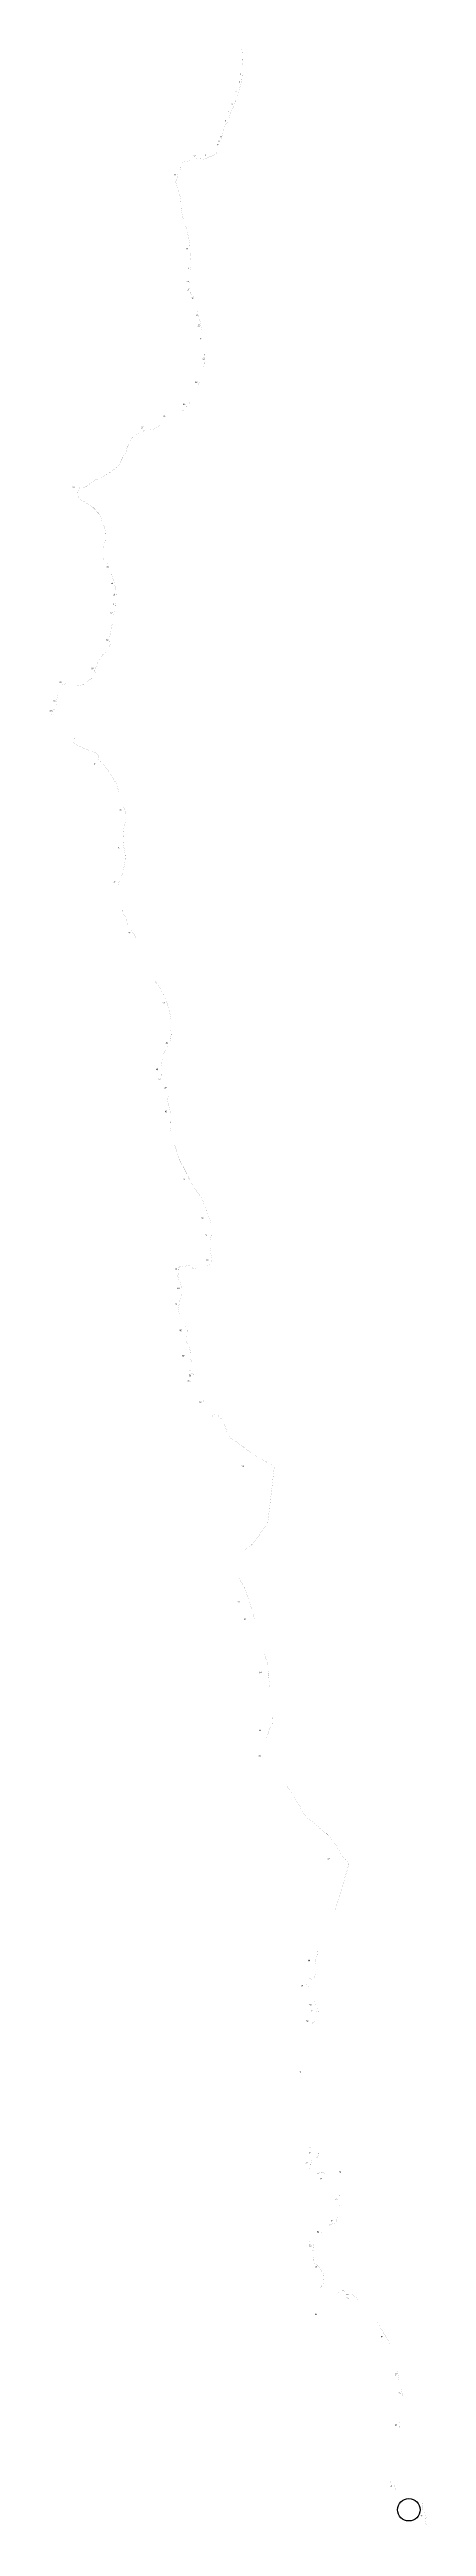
# Model space of a CAD drawing. Header units: metres. Extents: x 254121 to 358116, y 1739230 to 2227325.
# Drawn here: x 254121 to 272488, y 2106533 to 2227325 of the extents above; entities that cross this region are included whole.
import ezdxf

# ---------------------------------------------------------------- set-up
doc = ezdxf.new("R2010")
doc.units = ezdxf.units.M
doc.layers.add('NATURALLY PROTECTED', color=3, linetype='Continuous')
doc.styles.get("Standard").update_dxf_attribs({"font": 'arial.ttf'})

msp = doc.modelspace()

# ---------------------------------------------------------------- linework, layer by layer
msp.add_circle((271627, 2107349), 549)
at = {"layer": 'NATURALLY PROTECTED', "const_width": 3, "flags": 128}
for points in [[(263491, 2227323), (263519, 2227067), (263515, 2227018), (263514, 2226966), (263510, 2226905), (263508, 2226818), (263515, 2226739), (263520, 2226671), (263526, 2226598), (263531, 2226523), (263533, 2226478)], [(263536, 2226291), (263537, 2226239), (263534, 2226151), (263523, 2226059), (263513, 2226012)], [(263365, 2225373), (263365, 2225372), (263358, 2225342), (263352, 2225312), (263346, 2225288), (263339, 2225261), (263324, 2225217), (263316, 2225185), (263310, 2225167), (263298, 2225130), (263286, 2225098), (263270, 2225055), (263264, 2225038), (263242, 2224996)], [(263501, 2225941), (263491, 2225867), (263481, 2225818), (263470, 2225755), (263457, 2225695), (263445, 2225646), (263429, 2225588), (263407, 2225506), (263385, 2225428)], [(262911, 2224106), (262888, 2224049), (262873, 2224006), (262853, 2223938), (262831, 2223879), (262818, 2223825), (262809, 2223782), (262758, 2223715), (262641, 2223563), (262624, 2223538), (262613, 2223517), (262611, 2223511), (262610, 2223504), (262599, 2223441), (262589, 2223403), (262583, 2223375), (262580, 2223351), (262577, 2223324), (262567, 2223249), (262563, 2223234)], [(262963, 2224254), (262955, 2224234), (262943, 2224197), (262926, 2224151), (262926, 2224151)], [(263214, 2224909), (263200, 2224860), (263182, 2224807), (263162, 2224765), (263139, 2224707), (263114, 2224639), (263091, 2224575), (263068, 2224513), (263046, 2224460), (263021, 2224390), (262991, 2224320), (262976, 2224284)], [(262400, 2222652), (262394, 2222639), (262385, 2222617), (262383, 2222611)], [(262463, 2222824), (262457, 2222798), (262457, 2222797)], [(262543, 2223148), (262539, 2223136), (262526, 2223100), (262523, 2223085), (262518, 2223071), (262510, 2223038), (262502, 2223006), (262494, 2222973), (262486, 2222931), (262485, 2222929)], [(261004, 2221976), (260981, 2221947), (260946, 2221920), (260898, 2221897), (260864, 2221878), (260818, 2221863), (260797, 2221857), (260794, 2221857), (260782, 2221856), (260770, 2221856), (260762, 2221855), (260755, 2221856), (260747, 2221859), (260738, 2221859), (260730, 2221855), (260713, 2221848), (260692, 2221842), (260657, 2221833), (260640, 2221826), (260619, 2221814), (260600, 2221799), (260588, 2221783), (260572, 2221747), (260551, 2221711), (260515, 2221637), (260504, 2221589), (260498, 2221525), (260477, 2221463), (260453, 2221422), (260427, 2221359), (260411, 2221304), (260385, 2221251), (260371, 2221212), (260355, 2221151), (260331, 2221066), (260285, 2220918), (260275, 2220896), (260272, 2220866), (260272, 2220842), (260277, 2220816), (260283, 2220795), (260299, 2220759), (260350, 2220628), (260362, 2220574), (260384, 2220505), (260408, 2220426), (260437, 2220330), (260461, 2220246), (260484, 2220151), (260494, 2220096), (260508, 2220023), (260514, 2219973), (260525, 2219842), (260528, 2219749), (260528, 2219693), (260529, 2219631), (260539, 2219513), (260562, 2219394), (260580, 2219305), (260604, 2219174), (260627, 2219087), (260678, 2218938), (260707, 2218850), (260746, 2218733), (260792, 2218589), (260798, 2218564)], [(261215, 2222033), (261195, 2222036), (261164, 2222037), (261124, 2222035)], [(262266, 2222295), (262167, 2222210), (262091, 2222145), (262050, 2222134), (262013, 2222126), (261963, 2222113), (261928, 2222099), (261858, 2222065), (261840, 2222057), (261813, 2222048), (261768, 2222034), (261723, 2222013), (261682, 2221994), (261646, 2221981), (261592, 2221971), (261569, 2221974), (261544, 2221980), (261518, 2221987), (261498, 2221991), (261472, 2221994), (261453, 2221993), (261424, 2221988), (261401, 2221985), (261368, 2221980), (261348, 2221982), (261304, 2221993), (261265, 2222006), (261245, 2222017)], [(260836, 2218415), (260848, 2218358), (260876, 2218239), (260905, 2218112), (260922, 2218024), (260945, 2217887), (260955, 2217783), (260965, 2217649), (260969, 2217533), (260968, 2217413), (260978, 2217309), (260991, 2217253), (261003, 2217145), (261015, 2217006), (261011, 2216875), (261011, 2216836)], [(261011, 2216790), (261012, 2216737), (260995, 2216619), (260977, 2216522)], [(260899, 2215676), (260904, 2215674), (260909, 2215672), (260916, 2215667), (260929, 2215651), (260950, 2215611), (260955, 2215598)], [(260964, 2215989), (260963, 2215987), (260938, 2215955)], [(260964, 2215538), (260976, 2215449), (260988, 2215434), (261002, 2215414), (261029, 2215387), (261072, 2215337), (261108, 2215288), (261144, 2215216), (261197, 2215101), (261220, 2215038), (261238, 2214980), (261245, 2214897)], [(261316, 2214613), (261347, 2214538), (261367, 2214463), (261380, 2214365), (261390, 2214323), (261407, 2214263)], [(261415, 2214225), (261472, 2213994), (261496, 2213857), (261519, 2213742), (261528, 2213671)], [(261568, 2213274), (261589, 2213213), (261594, 2213196), (261599, 2213165)], [(261652, 2212662), (261653, 2212652), (261651, 2212600), (261651, 2212560), (261653, 2212508), (261656, 2212432), (261659, 2212366), (261663, 2212298), (261665, 2212238), (261664, 2212177), (261661, 2212114), (261658, 2212060), (261653, 2211991), (261646, 2211926), (261639, 2211882), (261635, 2211849)], [(261431, 2211116), (261408, 2211057), (261377, 2210965), (261371, 2210951)], [(259891, 2209429), (259818, 2209357), (259742, 2209280), (259696, 2209231)], [(260566, 2209666), (261043, 2210191)], [(258011, 2208143), (257940, 2207988), (257909, 2207932), (257889, 2207870), (257873, 2207797), (257864, 2207724), (257780, 2207581), (257762, 2207559), (257714, 2207486), (257662, 2207390), (257623, 2207312), (257577, 2207211), (257545, 2207157), (257490, 2207072), (257439, 2206988), (257367, 2206927), (257234, 2206813), (257151, 2206752), (257078, 2206708), (256987, 2206660), (256900, 2206612), (256863, 2206591), (256781, 2206528), (256704, 2206471), (256644, 2206432), (256597, 2206406), (256568, 2206390), (256521, 2206367), (256437, 2206356), (256371, 2206354), (256349, 2206344), (256327, 2206337), (256253, 2206282), (256175, 2206219), (256116, 2206171), (256044, 2206112), (255991, 2206068), (255943, 2206035), (255873, 2206000), (255815, 2205981), (255747, 2205964), (255630, 2205960), (255579, 2205951), (255561, 2205933), (255540, 2205903), (255526, 2205865), (255508, 2205789), (255499, 2205746), (255502, 2205660), (255504, 2205611), (255512, 2205567), (255514, 2205533), (255525, 2205508), (255538, 2205487), (255555, 2205468), (255586, 2205430), (255618, 2205404), (255670, 2205364), (255715, 2205334), (255788, 2205293), (255885, 2205224), (255963, 2205180), (256051, 2205128), (256102, 2205099), (256185, 2205044), (256241, 2204997), (256297, 2204939), (256349, 2204887), (256435, 2204783), (256526, 2204696), (256641, 2204426), (256657, 2204352), (256674, 2204300), (256731, 2204191), (256779, 2204086), (256809, 2203971), (256821, 2203922), (256836, 2203831), (256847, 2203730), (256840, 2203614), (256838, 2203430), (256815, 2203265), (256787, 2203199), (256761, 2203092), (256718, 2202989), (256698, 2202909), (256690, 2202778), (256688, 2202733)], [(259610, 2209099), (259579, 2209063), (259537, 2209021), (259478, 2208977), (259422, 2208935), (259345, 2208893), (259278, 2208854), (259220, 2208828), (259147, 2208804), (259064, 2208781), (259009, 2208770), (258965, 2208767), (258925, 2208777), (258890, 2208773), (258849, 2208773), (258809, 2208773), (258774, 2208769), (258752, 2208759), (258735, 2208749), (258710, 2208725), (258688, 2208707), (258660, 2208683), (258639, 2208666), (258602, 2208644), (258536, 2208612), (258465, 2208581), (258397, 2208552), (258325, 2208522), (258292, 2208509), (258265, 2208494), (258226, 2208462), (258126, 2208375), (258103, 2208344), (258061, 2208265)], [(256722, 2202536), (256742, 2202505), (256779, 2202456), (256833, 2202392), (256880, 2202346), (256925, 2202302), (256990, 2202256), (257014, 2202236), (257121, 2201915)], [(257145, 2201789), (257153, 2201754), (257162, 2201664), (257198, 2201535), (257254, 2201368), (257296, 2201222), (257335, 2201109), (257348, 2201034), (257356, 2200967)], [(257370, 2200855), (257378, 2200797), (257373, 2200783), (257368, 2200749), (257364, 2200709), (257357, 2200667)], [(257285, 2199960), (257282, 2199953), (257267, 2199894), (257249, 2199763), (257243, 2199689)], [(257356, 2200509), (257357, 2200500), (257363, 2200414), (257361, 2200359), (257349, 2200302), (257345, 2200258), (257351, 2200213), (257339, 2200106)], [(257175, 2199323), (257152, 2199217), (257129, 2199117), (257097, 2198975), (257071, 2198803), (257055, 2198682), (257051, 2198572), (257057, 2198471), (257065, 2198420), (257087, 2198372), (257026, 2198140)], [(256843, 2197943), (256838, 2197930), (256797, 2197865), (256766, 2197839), (256732, 2197817), (256700, 2197792), (256671, 2197757), (256626, 2197699), (256579, 2197629), (256543, 2197573), (256497, 2197492), (256449, 2197380), (256398, 2197271), (256366, 2197174), (256333, 2197069), (256329, 2197058), (256326, 2197023), (256330, 2196999), (256336, 2196981), (256342, 2196948), (256348, 2196921), (256350, 2196828), (256347, 2196772), (256342, 2196751), (256327, 2196726), (256307, 2196703), (256284, 2196693), (256261, 2196682), (256215, 2196666), (256162, 2196643), (256095, 2196607), (256033, 2196566), (255970, 2196522), (255934, 2196493), (255913, 2196472), (255870, 2196426), (255820, 2196392), (255767, 2196364), (255677, 2196332), (255608, 2196322), (255414, 2196284)], [(254920, 2196402), (254816, 2196362), (254748, 2196337), (254693, 2196314), (254662, 2196291), (254635, 2196268)], [(254402, 2195138), (254397, 2195137), (254380, 2195140), (254361, 2195143), (254341, 2195143), (254320, 2195140), (254300, 2195135), (254286, 2195123), (254279, 2195112), (254269, 2195100), (254262, 2195089), (254260, 2195079), (254266, 2195031), (254266, 2194997), (254257, 2194961), (254242, 2194929), (254210, 2194871), (254209, 2194869)], [(254528, 2195817), (254525, 2195814), (254502, 2195719), (254479, 2195675), (254442, 2195621), (254432, 2195588), (254430, 2195568), (254434, 2195548), (254446, 2195532), (254459, 2195518), (254460, 2195502), (254461, 2195483), (254462, 2195449), (254467, 2195406), (254477, 2195359), (254484, 2195322)], [(255291, 2193792), (255298, 2193787), (255322, 2193766), (255337, 2193744), (255340, 2193722), (255330, 2193691), (255310, 2193654), (255297, 2193621), (255294, 2193595), (255295, 2193555), (255298, 2193539), (255299, 2193538), (255318, 2193514), (255336, 2193494), (255359, 2193476), (255429, 2193426), (255565, 2193344), (255679, 2193283), (255770, 2193246), (255894, 2193192), (256057, 2193151), (256131, 2193129), (256199, 2193092), (256379, 2193013), (256452, 2192966), (256472, 2192943), (256508, 2192822), (256508, 2192822), (256508, 2192822), (256508, 2192822), (256508, 2192822), (256508, 2192822), (256501, 2192809), (256495, 2192780), (256498, 2192759), (256518, 2192725), (256542, 2192694), (256608, 2192616), (256692, 2192524), (256820, 2192367), (256999, 2192117), (257175, 2191864), (257348, 2191562), (257432, 2191343), (257510, 2191079)], [(257732, 2190390), (257863, 2189969)], [(257816, 2189673), (257809, 2189641), (257793, 2189547), (257765, 2189444), (257739, 2189347), (257728, 2189234), (257718, 2189120), (257712, 2189020), (257705, 2188922), (257706, 2188837), (257703, 2188718), (257707, 2188658), (257714, 2188585), (257726, 2188496), (257755, 2188357), (257775, 2188253), (257792, 2188145), (257805, 2188042), (257810, 2187924), (257804, 2187840), (257792, 2187707), (257774, 2187601), (257754, 2187489), (257727, 2187362), (257698, 2187241), (257673, 2187146), (257640, 2187033), (257639, 2187031)], [(257560, 2186848), (257540, 2186800), (257505, 2186705), (257469, 2186623), (257453, 2186572)], [(257625, 2185484), (257644, 2185443), (257652, 2185396), (257659, 2185343), (257658, 2185308), (257649, 2185266), (257656, 2185251), (257670, 2185226), (257686, 2185209), (257710, 2185187), (257720, 2185174), (257736, 2185144), (257748, 2185099), (257775, 2185076), (257791, 2185067), (257805, 2185052), (257819, 2185033), (257828, 2185009), (257839, 2184966), (257849, 2184914), (257882, 2184820), (257910, 2184739), (257918, 2184700), (257922, 2184671), (257932, 2184649), (257936, 2184628), (257946, 2184599), (257956, 2184572), (257962, 2184527), (257988, 2184481), (257998, 2184466), (258013, 2184450), (258034, 2184429), (258051, 2184415), (258068, 2184395), (258076, 2184388), (258092, 2184370), (258099, 2184362), (258117, 2184330), (258132, 2184309), (258156, 2184279), (258181, 2184234), (258234, 2184164), (258264, 2184124), (258285, 2184090), (258301, 2184066), (258313, 2184049), (258328, 2184035), (258380, 2183998), (258380, 2183975), (258382, 2183139)], [(259280, 2181862), (259291, 2181853), (259322, 2181821), (259362, 2181760), (259392, 2181717), (259472, 2181582), (259547, 2181456), (259626, 2181315), (259696, 2181185), (259765, 2181048), (259818, 2180919), (259865, 2180787), (259906, 2180646), (259937, 2180539), (259969, 2180400), (259999, 2180258), (260020, 2180113), (260033, 2180038), (260044, 2179964)], [(260042, 2179623), (260040, 2179561), (260032, 2179488), (260044, 2179322), (260049, 2179293), (259986, 2178946), (259891, 2178761), (259847, 2178650), (259798, 2178557), (259759, 2178489), (259716, 2178430), (259687, 2178372), (259685, 2178368)], [(259609, 2178094), (259603, 2178062), (259588, 2178015), (259580, 2177967), (259564, 2177879), (259554, 2177844), (259554, 2177814), (259561, 2177792), (259566, 2177772), (259577, 2177752), (259585, 2177738), (259590, 2177708), (259590, 2177677), (259588, 2177642), (259589, 2177609), (259584, 2177560), (259581, 2177525), (259580, 2177479), (259581, 2177450), (259585, 2177414), (259591, 2177383), (259599, 2177364), (259591, 2177328), (259590, 2177305), (259595, 2177282), (259597, 2177251), (259597, 2177245)], [(259606, 2177162), (259603, 2177173), (259602, 2177183)], [(259783, 2176789), (259795, 2176775), (259818, 2176755), (259846, 2176696), (259846, 2176668)], [(259909, 2176313), (259907, 2176291), (259897, 2176242), (259887, 2176189), (259878, 2176140), (259865, 2176096), (259862, 2176089), (259863, 2176079), (259866, 2176068), (259881, 2176035), (259884, 2176023), (259893, 2175998), (259899, 2175957), (259908, 2175912), (259913, 2175878), (259917, 2175860), (259927, 2175830), (259932, 2175816), (259947, 2175782), (259961, 2175748), (259969, 2175717), (259978, 2175678), (259988, 2175616), (259997, 2175558), (260003, 2175536), (260006, 2175520), (260009, 2175507), (260016, 2175475), (260026, 2175372), (260027, 2175310), (260028, 2175251), (260023, 2175210), (260018, 2175166), (260019, 2175129), (260017, 2175069), (260015, 2175011), (260013, 2174964), (260011, 2174924), (260007, 2174865), (260004, 2174809), (260007, 2174774), (260012, 2174729), (260022, 2174671), (260033, 2174611), (260033, 2174608)], [(260202, 2173933), (260218, 2173895), (260227, 2173863), (260240, 2173825), (260251, 2173788), (260262, 2173752), (260271, 2173728), (260274, 2173720), (260280, 2173704), (260291, 2173671), (260301, 2173640), (260307, 2173621), (260315, 2173596), (260323, 2173569), (260332, 2173544), (260338, 2173517), (260344, 2173494), (260348, 2173475), (260360, 2173442), (260368, 2173413), (260374, 2173393), (260382, 2173367), (260391, 2173337), (260401, 2173306), (260411, 2173278), (260421, 2173251), (260432, 2173226), (260443, 2173199), (260451, 2173182), (260462, 2173157), (260473, 2173140), (260494, 2173094), (260519, 2173050), (260539, 2173015), (260548, 2173005), (260562, 2172980), (260571, 2172963), (260587, 2172933), (260601, 2172910), (260617, 2172881), (260626, 2172863), (260636, 2172844), (260653, 2172809), (260669, 2172777), (260682, 2172751), (260699, 2172720), (260708, 2172701), (260724, 2172672), (260731, 2172657), (260735, 2172648), (260744, 2172630), (260756, 2172606), (260767, 2172585), (260781, 2172557), (260791, 2172537), (260802, 2172512), (260819, 2172479), (260828, 2172455), (260836, 2172440), (260845, 2172418), (260853, 2172403), (260866, 2172378), (260879, 2172346), (260893, 2172318), (260907, 2172288), (260923, 2172257), (260939, 2172226), (260952, 2172199), (260967, 2172174), (260985, 2172139), (260999, 2172111), (261011, 2172088), (261030, 2172056), (261047, 2172026), (261066, 2172001), (261080, 2171979), (261095, 2171952), (261170, 2171840), (261211, 2171786), (261276, 2171682), (261315, 2171627), (261358, 2171569), (261422, 2171474), (261479, 2171392), (261536, 2171302), (261579, 2171201), (261640, 2171048), (261661, 2170973), (261670, 2170941)], [(261701, 2170849), (261716, 2170810), (261734, 2170773), (261747, 2170740), (261764, 2170703), (261782, 2170663), (261793, 2170642), (261805, 2170615), (261820, 2170584), (261833, 2170551), (261846, 2170517), (261860, 2170477), (261873, 2170445), (261885, 2170410), (261898, 2170377), (261912, 2170332), (261920, 2170304), (261925, 2170280), (261936, 2170248), (261944, 2170222), (261949, 2170197), (261954, 2170176), (261959, 2170149), (261963, 2170127), (261963, 2170123)], [(262006, 2169633), (262007, 2169601), (262004, 2169568), (262002, 2169518), (261994, 2169458), (261982, 2169387), (261968, 2169322), (261942, 2169251)], [(261944, 2168879), (262039, 2168219), (262029, 2168206), (262022, 2168195), (262006, 2168172), (261998, 2168162), (261987, 2168149), (261974, 2168136), (261965, 2168129), (261951, 2168118), (261942, 2168109), (261936, 2168102), (261929, 2168098), (261921, 2168093), (261908, 2168086), (261895, 2168079), (261876, 2168069), (261863, 2168062), (261854, 2168056), (261841, 2168046), (261826, 2168035), (261816, 2168028), (261809, 2168022), (261804, 2168018)], [(261285, 2167893), (261274, 2167890), (261243, 2167879), (261228, 2167875), (261219, 2167873), (261210, 2167872), (261183, 2167870), (261169, 2167869), (261155, 2167871), (261137, 2167875), (261124, 2167878), (261115, 2167883), (261108, 2167888), (261104, 2167896), (261102, 2167905), (261102, 2167913), (261101, 2167923), (261099, 2167931), (261093, 2167939), (261086, 2167941), (261078, 2167944), (261068, 2167942), (261057, 2167942), (261046, 2167945), (261036, 2167952), (261023, 2167963), (261010, 2167972), (260997, 2167977), (260985, 2167980), (260976, 2167985), (260971, 2167991), (260965, 2167994), (260957, 2167997), (260947, 2168000), (260938, 2168005), (260932, 2168012), (260929, 2168018), (260922, 2168027), (260915, 2168035), (260907, 2168040), (260887, 2168045), (260870, 2168047), (260854, 2168047), (260835, 2168042), (260819, 2168036), (260804, 2168028), (260783, 2168013), (260766, 2168003), (260747, 2167995), (260726, 2167989), (260700, 2167983), (260684, 2167976), (260669, 2167971), (260660, 2167966), (260643, 2167963), (260633, 2167966), (260618, 2167971), (260604, 2167977), (260592, 2167981), (260577, 2167985), (260563, 2167987), (260551, 2167987), (260537, 2167986), (260521, 2167984), (260497, 2167980), (260476, 2167976), (260463, 2167972), (260457, 2167965), (260453, 2167959), (260444, 2167944), (260437, 2167930), (260432, 2167923), (260428, 2167920), (260424, 2167915), (260419, 2167911), (260417, 2167907), (260415, 2167903), (260413, 2167896), (260411, 2167885), (260406, 2167859), (260404, 2167848), (260404, 2167835), (260404, 2167822), (260405, 2167813), (260409, 2167787), (260415, 2167747), (260416, 2167731), (260418, 2167708), (260417, 2167690), (260412, 2167668), (260394, 2167596), (260382, 2167553), (260377, 2167532), (260372, 2167517), (260369, 2167500), (260369, 2167490), (260371, 2167478), (260384, 2167437), (260398, 2167400), (260415, 2167369), (260432, 2167343), (260453, 2167317), (260474, 2167292), (260490, 2167260), (260497, 2167225), (260505, 2167176), (260512, 2167127), (260536, 2167007)], [(260565, 2166803), (260563, 2166731), (260563, 2166681), (260560, 2166633), (260550, 2166594), (260527, 2166528), (260495, 2166435), (260481, 2166388), (260474, 2166356), (260464, 2166306), (260448, 2166220), (260435, 2166129), (260421, 2166070), (260412, 2166026), (260405, 2165985), (260403, 2165962), (260401, 2165932), (260403, 2165912), (260403, 2165885), (260408, 2165859), (260413, 2165821), (260421, 2165788), (260427, 2165765), (260430, 2165745), (260435, 2165723), (260438, 2165691), (260445, 2165644), (260452, 2165604), (260452, 2165604)], [(260547, 2166952), (260548, 2166949), (260555, 2166917), (260559, 2166871)], [(260755, 2165079), (260814, 2164976), (260821, 2164939), (260826, 2164860), (260827, 2164811)], [(260793, 2164658), (260800, 2164635), (260801, 2164626), (260797, 2164586), (260789, 2164516), (260784, 2164448), (260784, 2164403), (260785, 2164377), (260789, 2164357), (260794, 2164325), (260799, 2164299), (260808, 2164269), (260815, 2164241), (260825, 2164212), (260844, 2164180), (260866, 2164139), (260886, 2164097), (260914, 2164046), (260941, 2163989), (260955, 2163956), (260963, 2163929), (260970, 2163907), (260978, 2163874), (260985, 2163843), (260988, 2163809), (260991, 2163777), (260995, 2163725), (260997, 2163671), (260997, 2163632), (260999, 2163573), (260998, 2163529), (261000, 2163499), (261005, 2163463), (261014, 2163416), (261017, 2163401), (261021, 2163376), (261026, 2163343), (261031, 2163299), (261034, 2163262), (261035, 2163225), (261034, 2163179), (261031, 2163133), (261031, 2163091), (261028, 2163041), (261029, 2163016), (261030, 2162991), (261030, 2162960), (261019, 2162940), (261014, 2162928), (261005, 2162918), (260995, 2162909), (260984, 2162900), (260976, 2162894), (260967, 2162890), (260961, 2162889), (260956, 2162889), (260950, 2162889), (260948, 2162887), (260946, 2162883), (260946, 2162877), (260947, 2162866)], [(261016, 2162455), (261011, 2162450), (261004, 2162442), (260995, 2162431), (260993, 2162424), (260993, 2162415), (260995, 2162405), (260996, 2162398), (260995, 2162389), (260993, 2162379), (260989, 2162371), (260987, 2162363), (260986, 2162357), (260985, 2162351), (260985, 2162343), (260984, 2162330), (260982, 2162321), (260981, 2162319)], [(260985, 2162775), (260985, 2162774), (260989, 2162772), (260994, 2162771), (260998, 2162772), (261005, 2162772), (261014, 2162772), (261022, 2162770), (261030, 2162765), (261036, 2162760), (261039, 2162756), (261041, 2162752), (261045, 2162747), (261047, 2162743), (261049, 2162740), (261052, 2162739), (261057, 2162738), (261066, 2162739), (261074, 2162741), (261084, 2162742), (261091, 2162741), (261098, 2162738), (261104, 2162736), (261109, 2162735), (261114, 2162732), (261121, 2162725), (261127, 2162718), (261130, 2162715), (261134, 2162709), (261138, 2162705), (261139, 2162697), (261136, 2162693), (261134, 2162687), (261131, 2162680)], [(261530, 2161546), (261530, 2161547), (261535, 2161549), (261540, 2161549), (261545, 2161549), (261552, 2161547), (261559, 2161543), (261569, 2161534), (261577, 2161524), (261584, 2161503), (261596, 2161472), (261609, 2161440), (261623, 2161411), (261634, 2161394), (261646, 2161376)], [(262048, 2160662), (262045, 2160676), (262052, 2160687), (262066, 2160703), (262095, 2160726), (262121, 2160743), (262149, 2160755), (262177, 2160772), (262200, 2160782), (262219, 2160786), (262235, 2160784), (262591, 2160471), (262591, 2160471), (262591, 2160471), (262591, 2160471), (262591, 2160471), (262591, 2160471), (262591, 2160471), (262586, 2160452), (262589, 2160428), (262594, 2160414), (262601, 2160399), (262606, 2160390), (262614, 2160373), (262620, 2160365), (262624, 2160355), (262625, 2160347), (262624, 2160320), (262630, 2160283), (262641, 2160224), (262652, 2160196), (262665, 2160181), (262677, 2160165), (262683, 2160151), (262687, 2160133), (262687, 2160111), (262699, 2160084), (262715, 2160069), (262727, 2160051), (262738, 2160031), (262744, 2160015), (262749, 2159994), (262746, 2159972), (262749, 2159952), (262759, 2159931), (262765, 2159915), (262770, 2159904), (262783, 2159879), (262801, 2159843), (262825, 2159793), (262849, 2159740), (262865, 2159710), (262881, 2159684), (262914, 2159641), (262931, 2159619), (262951, 2159596), (262965, 2159580), (262983, 2159563), (263003, 2159549), (263035, 2159526), (263055, 2159513), (263089, 2159494), (263111, 2159484), (263127, 2159476), (263144, 2159471), (263172, 2159464), (263196, 2159454), (263225, 2159438), (263245, 2159424), (263283, 2159388), (263341, 2159339), (263394, 2159298), (263437, 2159263), (263473, 2159241), (263518, 2159209), (263570, 2159174), (263600, 2159160), (263632, 2159145), (263659, 2159121), (263693, 2159087), (263711, 2159075), (263777, 2159027), (263857, 2158971), (263976, 2158890), (264090, 2158814), (264154, 2158766), (264219, 2158719), (264275, 2158689), (264340, 2158647), (264373, 2158625), (264403, 2158604), (264439, 2158583), (264506, 2158545), (264554, 2158519), (264613, 2158486), (264699, 2158440), (264749, 2158418), (264802, 2158401), (264830, 2158394), (264868, 2158376), (264926, 2158345), (264979, 2158311), (265028, 2158286), (265080, 2158261), (265043, 2157936), (264791, 2155763), (264751, 2155417), (264715, 2155380), (264655, 2155307), (264545, 2155159), (264379, 2154936), (264242, 2154744), (264140, 2154610), (264055, 2154506), (264001, 2154444), (263945, 2154388), (263885, 2154334), (263814, 2154280), (263753, 2154240), (263679, 2154192), (263622, 2154158), (263615, 2154155)], [(263353, 2152777), (263384, 2152722), (263437, 2152642), (263463, 2152602), (263509, 2152514), (263552, 2152452), (263578, 2152404), (263584, 2152390), (263609, 2152334), (263632, 2152286), (263653, 2152235), (263687, 2152149), (263719, 2152063), (263760, 2151891), (263805, 2151778), (263853, 2151634), (263894, 2151487), (263939, 2151370), (263980, 2151223)], [(264038, 2151022), (264077, 2150885), (264121, 2150726)], [(264606, 2149068), (264612, 2149045), (264656, 2148860), (264706, 2148703), (264738, 2148623), (264772, 2148554), (264791, 2148516), (264798, 2148485), (264804, 2148438), (264797, 2148381), (264793, 2148343), (264794, 2148297), (264792, 2148242), (264800, 2148192), (264810, 2148096), (264806, 2148024), (264803, 2147962), (264813, 2147869), (264812, 2147822), (264820, 2147770), (264830, 2147680), (264831, 2147587), (264858, 2147471), (264882, 2147387)], [(264990, 2146018), (264966, 2145640), (264938, 2145615), (264905, 2145565), (264876, 2145507), (264857, 2145432), (264822, 2145321), (264772, 2145183), (264736, 2145060), (264701, 2144973)], [(264488, 2144201), (264490, 2144178), (264496, 2144126), (264498, 2144102)], [(265667, 2142678), (265670, 2142675), (265707, 2142626), (265778, 2142521), (265837, 2142434), (265887, 2142358), (265949, 2142250), (265998, 2142178), (266047, 2142100), (266087, 2142048), (266359, 2141586), (266402, 2141469), (266438, 2141399), (266491, 2141311), (266547, 2141235), (266602, 2141150), (266650, 2141106), (266691, 2141072), (266773, 2141006), (266857, 2140942), (266925, 2140890), (266967, 2140855), (267347, 2140540), (267373, 2140509), (267421, 2140475), (267484, 2140430), (267517, 2140406), (267552, 2140382), (267608, 2140336), (267649, 2140296), (267690, 2140255), (267726, 2140211), (267788, 2140142), (267858, 2140054), (267898, 2140007), (268046, 2139788), (268165, 2139607), (268303, 2139360), (268364, 2139267), (268443, 2139167), (268493, 2139099), (268580, 2139001), (268657, 2138904), (268710, 2138826), (268053, 2136621)], [(267183, 2135157), (267185, 2135115), (267182, 2134993), (267184, 2134859), (267181, 2134728), (267181, 2134588), (267172, 2134491), (267157, 2134363), (267134, 2134261), (267102, 2134175), (267086, 2134145), (267083, 2134130), (267081, 2134097), (267068, 2134037), (267068, 2134022), (267075, 2133988), (267093, 2133949), (267100, 2133924), (267104, 2133888), (267107, 2133803), (267104, 2133670), (267101, 2133546), (267101, 2133490), (267095, 2133444), (267083, 2133395), (267066, 2133360), (267017, 2133290), (266977, 2133251), (266949, 2133230), (266925, 2133220), (266902, 2133222), (266889, 2133231), (266870, 2133236), (266841, 2133231), (266839, 2133238), (266807, 2133237), (266781, 2133239), (266781, 2133229)], [(266568, 2133177), (266583, 2133166), (266605, 2133146), (266616, 2133127), (266619, 2133102), (266619, 2133062), (266627, 2133018), (266646, 2132966), (266669, 2132932), (266704, 2132897), (266722, 2132872), (266730, 2132838), (266736, 2132808)], [(267006, 2132107), (267026, 2132117), (267036, 2132118), (267050, 2132114), (267062, 2132104), (267068, 2132090), (267073, 2132058), (267078, 2132007), (267084, 2131991), (267094, 2131980), (267102, 2131962), (267109, 2131940)], [(267040, 2131211), (267009, 2131159), (266959, 2131098), (266937, 2131081), (266915, 2131076), (266893, 2131082), (266882, 2131086)], [(267141, 2131857), (267142, 2131855), (267142, 2131838), (267138, 2131820), (267136, 2131804), (267139, 2131798), (267150, 2131793), (267163, 2131795), (267185, 2131812), (267210, 2131820), (267226, 2131818), (267236, 2131811), (267246, 2131797), (267252, 2131779), (267257, 2131740), (267258, 2131699), (267253, 2131672), (267243, 2131657), (267231, 2131648), (267218, 2131645), (267208, 2131645), (267196, 2131644), (267180, 2131637), (267164, 2131632), (267153, 2131629), (267137, 2131630), (267123, 2131633), (267114, 2131636)], [(266607, 2128699), (266577, 2128689), (266559, 2128679), (266544, 2128659), (266528, 2128632), (266523, 2128617)], [(266860, 2125171), (266894, 2125168), (266940, 2125162), (266980, 2125149), (267019, 2125130), (267056, 2125100), (267106, 2125049), (267151, 2124978)], [(267226, 2124761), (267230, 2124689), (267205, 2124598), (267182, 2124544), (267158, 2124517), (267146, 2124508), (267133, 2124503), (267111, 2124504)], [(266970, 2124491), (266948, 2124479), (266933, 2124464), (266909, 2124419), (266882, 2124371), (266875, 2124334), (266872, 2124298), (266859, 2124250), (266844, 2124224), (266838, 2124197), (266834, 2124114), (266828, 2124061), (266809, 2124017), (266786, 2123953), (266780, 2123905)], [(267146, 2123737), (267156, 2123745), (267172, 2123744), (267187, 2123733), (267200, 2123729), (267231, 2123730), (267248, 2123741), (267270, 2123760), (267292, 2123777), (267328, 2123801), (267355, 2123809), (267393, 2123811), (267418, 2123803), (267451, 2123791), (267480, 2123774), (267504, 2123747), (267523, 2123713), (267524, 2123711)], [(268035, 2123953), (268348, 2123948)], [(268274, 2122738), (268258, 2122549), (268257, 2122221), (268248, 2122166)], [(268140, 2121613), (268139, 2121611), (268098, 2121403), (268055, 2121334), (268001, 2121308), (267910, 2121292), (267904, 2121291), (267791, 2121249), (267738, 2121220)], [(266789, 2120420), (266835, 2120402), (266888, 2120361), (266965, 2120274), (266990, 2120207), (267001, 2120126), (266994, 2120062), (266974, 2120003), (266960, 2119980), (266941, 2119967), (266939, 2119967)], [(267384, 2120926), (267382, 2120922), (267372, 2120868), (267358, 2120831)], [(266877, 2119778), (266877, 2119778), (266897, 2119774), (266916, 2119760), (266947, 2119719), (266980, 2119648), (266994, 2119611), (267001, 2119571), (267004, 2119509), (266998, 2119470), (266990, 2119421), (266993, 2119403), (267007, 2119385), (267068, 2119345), (267174, 2119282), (267241, 2119217), (267304, 2119128), (267383, 2118998), (267428, 2118920), (267456, 2118855), (267472, 2118763), (267484, 2118683), (267487, 2118564), (267481, 2118450), (267471, 2118374), (267440, 2118312), (267420, 2118286), (267396, 2118273), (267379, 2118257), (267360, 2118226), (267335, 2118174), (267313, 2118102)], [(268199, 2117922), (268221, 2117937), (268248, 2117961), (268283, 2117980), (268333, 2118005), (268378, 2118020), (268405, 2118026), (268436, 2118023), (268474, 2118021), (268493, 2118009), (268502, 2117996), (268503, 2117971), (268498, 2117903), (268501, 2117876), (268506, 2117866), (268519, 2117859), (268534, 2117858), (268577, 2117860), (268590, 2117860), (268645, 2117862), (268727, 2117858), (268842, 2117846), (268997, 2117736), (269174, 2117595)], [(267284, 2116749), (267257, 2116743), (267232, 2116730)], [(270066, 2116531), (270212, 2116268), (270365, 2116014), (270486, 2115835), (270597, 2115660), (270677, 2115442)], [(271066, 2114138), (271082, 2114056), (271106, 2113906), (271148, 2113694)], [(271267, 2113213), (271274, 2113189), (271300, 2113060), (271338, 2112901)], [(271179, 2111593), (271176, 2111587), (271168, 2111558), (271163, 2111518), (271174, 2111430), (271175, 2111367), (271167, 2111329)], [(270721, 2108735), (270719, 2108723), (270722, 2108713), (270726, 2108698), (270739, 2108687), (270770, 2108666), (270786, 2108655), (270808, 2108633), (270824, 2108620), (270842, 2108610), (270852, 2108600), (270866, 2108589), (270876, 2108589), (270890, 2108593), (270904, 2108590), (270919, 2108579), (270925, 2108567), (270933, 2108532), (270960, 2108478), (270979, 2108447), (270990, 2108415), (271001, 2108363), (271001, 2108363), (271002, 2108332), (270998, 2108318), (270990, 2108312), (270973, 2108302), (270960, 2108297), (270942, 2108296), (270926, 2108292)], [(272298, 2107669), (272297, 2107649), (272302, 2107603), (272329, 2107532), (272310, 2107509), (272299, 2107494), (272284, 2107473), (272281, 2107455), (272285, 2107437), (272297, 2107410), (272316, 2107350), (272337, 2107306), (272354, 2107275), (272380, 2107220), (272426, 2107142), (272446, 2107103), (272482, 2107012), (272486, 2106985), (272481, 2106963), (272478, 2106958), (272448, 2106924), (272434, 2106876), (272437, 2106794), (272445, 2106741), (272472, 2106623), (272482, 2106575), (272487, 2106534)]]:
    msp.add_lwpolyline(points, dxfattribs=at)
msp.add_lwpolyline([(260755, 2165079), (260755, 2165079)], close=True, dxfattribs=at)

# ---------------------------------------------------------------- texts
at = {"char_height": 70, "attachment_point": 1}
for s, width, insert in [('1', 95.17, (263354, 2226885)), ('4', 95.17, (263184, 2225291)), ('3', 95.17, (263354, 2225776)), ('2', 95.17, (263389, 2226173)), ('7', 95.17, (262673, 2223885)), ('6', 95.17, (262822, 2224308)), ('5', 95.17, (262983, 2224697)), ('10', 95.17, (262263, 2222715)), ('9', 95.17, (262354, 2222893)), ('8', 95.17, (262438, 2223112)), ('12', 95.17, (261117, 2222168)), ('11', 95.17, (261692, 2222201)), ('13', 95.17, (260182, 2221256)), ('14', 95.17, (260749, 2217645)), ('15', 95.17, (260865, 2216689)), ('16', 95.17, (260803, 2216062)), ('17', 95.17, (260806, 2215623)), ('18', 95.17, (261002, 2215228)), ('19', 95.17, (261240, 2214393)), ('20', 95.17, (261341, 2213902)), ('21', 95.17, (261453, 2213259)), ('22', 95.17, (261577, 2212292)), ('23', 95.17, (261217, 2211139)), ('25', 95.17, (259660, 2209474)), ('24', 95.17, (260626, 2210065)), ('26', 95.17, (258590, 2208930)), ('27', 95.17, (255243, 2206014)), ('28', 95.17, (256903, 2202145)), ('29', 95.17, (257103, 2201332)), ('32', 95.17, (257073, 2199878)), ('30', 95.17, (257201, 2200781)), ('31', 95.17, (257207, 2200322)), ('33', 95.17, (256879, 2198573)), ('35', 95.17, (254593, 2196508)), ('34', 95.17, (256160, 2197177)), ('37', 95.17, (254117, 2195112)), ('36', 95.17, (254305, 2195597)), ('38', 95.17, (256284, 2192518)), ('39', 95.17, (257517, 2190277)), ('40', 95.17, (257457, 2188438)), ('41', 274.1, (257246, 2186762)), ('42', 95.17, (257959, 2184295)), ('43', 221.5, (259608, 2180875)), ('44', 95.17, (259781, 2178921)), ('45', 95.17, (259298, 2177622)), ('46', 95.17, (259418, 2177139)), ('47', 95.17, (259718, 2176726)), ('48', 95.17, (259748, 2175572)), ('49', 95.17, (260620, 2172264)), ('50', 95.17, (261531, 2170379)), ('51', 95.17, (261700, 2169529)), ('52', 95.17, (261761, 2168310)), ('53', 95.17, (260227, 2167886)), ('55', 95.17, (260221, 2166178)), ('54', 95.17, (260341, 2166953)), ('56', 95.17, (260457, 2164892)), ('57', 95.17, (260588, 2163654)), ('59', 95.17, (260840, 2162431)), ('58', 95.17, (260911, 2162695)), ('60', 95.17, (261431, 2161402)), ('61', 95.17, (263473, 2158277)), ('62', 95.17, (263277, 2151647)), ('63', 95.17, (263592, 2150819)), ('64', 95.17, (264341, 2148216)), ('65', 335.83, (264321, 2145391)), ('66', 95.17, (264301, 2144142)), ('67', 269.84, (267675, 2139114)), ('68', 95.17, (266710, 2134168)), ('69', 95.17, (266364, 2132944)), ('70', 95.17, (266772, 2132005)), ('72', 95.17, (266625, 2131211)), ('71', 95.17, (266846, 2131721)), ('73', 95.17, (266268, 2128732)), ('74', 95.17, (266755, 2125026)), ('75', 95.17, (266767, 2124759)), ('76', 95.17, (266589, 2124308)), ('77', 95.17, (267289, 2123525)), ('78', 95.17, (268223, 2123847)), ('79', 95.17, (268049, 2122523)), ('80', 95.17, (267837, 2121476)), ('82', 95.17, (266772, 2120271)), ('81', 209.61, (267148, 2120936)), ('83', 95.17, (267047, 2119241)), ('85', 95.17, (268572, 2117691)), ('84', 95.17, (267052, 2116915)), ('86', 95.17, (270271, 2115821)), ('87', 95.17, (270960, 2113977)), ('88', 95.17, (271106, 2113077)), ('89', 95.17, (270952, 2111512)), ('90', 95.17, (270701, 2108546)), ('91', 95.17, (272206, 2107090))]:
    msp.add_mtext_dynamic_manual_height_columns(s, width=width, gutter_width=1, heights=[0], dxfattribs=dict(at, insert=insert))

doc.saveas('drawing.dxf')
